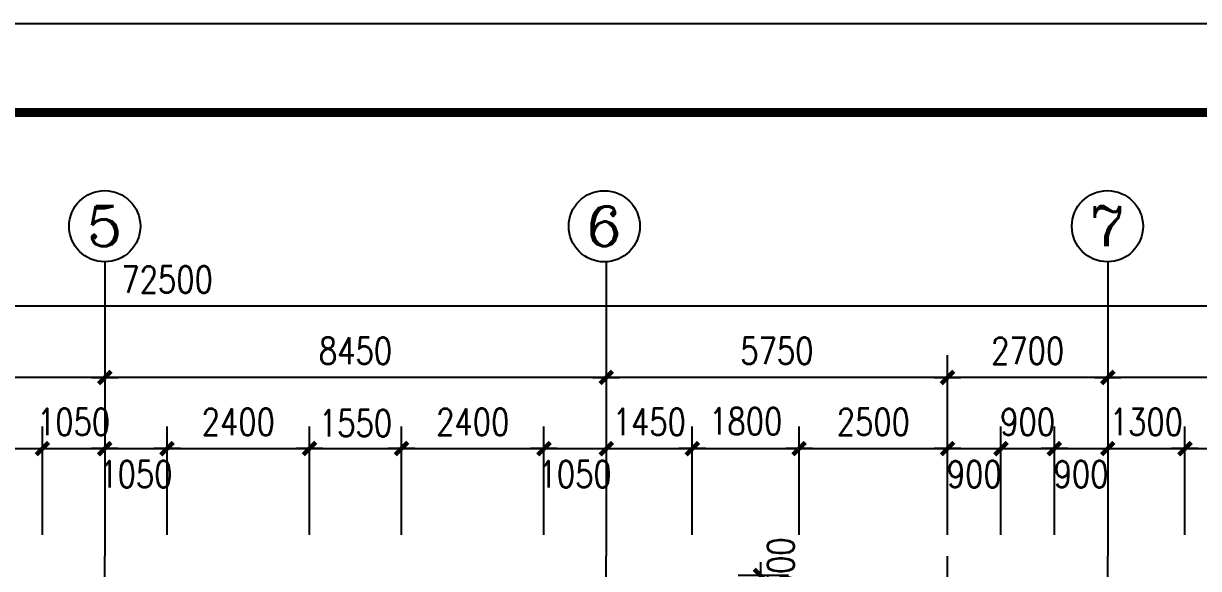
# Model space of a CAD drawing. Extents: x -55219 to 470149, y 494712 to 780039.
# Drawn here: x -5066 to 14732, y 673693 to 682881 of the extents above; entities that cross this region are included whole.
import ezdxf
from ezdxf.enums import TextEntityAlignment as Align

# ---------------------------------------------------------------- set-up
doc = ezdxf.new("R2010")
doc.units = 0
doc.header["$LTSCALE"] = 1500
doc.header["$MEASUREMENT"] = 0
doc.linetypes.add('DOTE', pattern=[2.42, 2, -0.2, 0.02, -0.2])
doc.layers.get('0').update_dxf_attribs({"linetype": 'CONTINUOUS'})
doc.layers.get('DEFPOINTS').update_dxf_attribs({"linetype": 'CONTINUOUS'})
for name, color, linetype in [('AXIS', 3, 'CONTINUOUS'), ('AXIS_TEXT', 7, 'CONTINUOUS'), ('DOTE', 1, 'DOTE'), ('LVTRY', 6, 'CONTINUOUS'), ('PUB_DIM', 3, 'CONTINUOUS'), ('PUB_TITLE', 4, 'CONTINUOUS')]:
    doc.layers.add(name, color=color, linetype=linetype)
doc.styles.add('COMPLEX', font='COMPLEX')
doc.styles.add('DIM_FONT', font='SIMPLEX.shx', dxfattribs={"width": 0.8})
doc.dimstyles.new('AXIS150', dxfattribs={"dimscale": 1.5, "dimtxt": 300, "dimasz": 1, "dimexe": 250, "dimexo": 300, "dimgap": 150, "dimtad": 1, "dimdec": 0, "dimzin": 0, "dimdsep": 46, "dimtxsty": 'DIM_FONT', "dimblk": '_DIMX', "dimcen": 0.09, "dimse1": 1, "dimse2": 1, "dimclrt": 7, "dimadec": 0, "dimazin": 0, "dimtfac": 1, "dimtdec": 0, "dimtix": 1, "dimtmove": 2, "dimatfit": 3, "dimldrblk": '_DIMX', "dimfxl": 1, "dimtolj": 1, "dimtzin": 0, "dimarcsym": 0})
doc.dimstyles.new('DIMA150', dxfattribs={"dimscale": 1.5, "dimtxt": 300, "dimasz": 1, "dimexe": 250, "dimexo": 300, "dimgap": 150, "dimtad": 1, "dimdec": 0, "dimzin": 0, "dimdsep": 46, "dimtxsty": 'DIM_FONT', "dimblk": '_DIMX', "dimcen": 0.09, "dimse1": 1, "dimclrt": 7, "dimadec": 0, "dimazin": 0, "dimtfac": 1, "dimtdec": 0, "dimtix": 1, "dimtmove": 2, "dimatfit": 3, "dimldrblk": '_DIMX', "dimfxl": 1, "dimtolj": 1, "dimtzin": 0, "dimarcsym": 0})
doc.dimstyles.new('DIMB150', dxfattribs={"dimscale": 1.5, "dimtxt": 300, "dimasz": 1, "dimexe": 250, "dimexo": 300, "dimgap": 150, "dimtad": 1, "dimdec": 0, "dimzin": 0, "dimdsep": 46, "dimtxsty": 'DIM_FONT', "dimblk": '_DIMX', "dimcen": 0.09, "dimse2": 1, "dimclrt": 7, "dimadec": 0, "dimazin": 0, "dimtfac": 1, "dimtdec": 0, "dimtix": 1, "dimtmove": 2, "dimatfit": 3, "dimldrblk": '_DIMX', "dimfxl": 1, "dimtolj": 1, "dimtzin": 0, "dimarcsym": 0})
doc.dimstyles.new('DIMN150', dxfattribs={"dimscale": 1.5, "dimtxt": 300, "dimasz": 1, "dimexe": 250, "dimexo": 300, "dimgap": 150, "dimtad": 1, "dimdec": 0, "dimzin": 0, "dimdsep": 46, "dimtxsty": 'DIM_FONT', "dimblk": '_DIMX', "dimcen": 0.09, "dimclrt": 7, "dimadec": 0, "dimazin": 0, "dimtfac": 1, "dimtdec": 0, "dimtix": 1, "dimtmove": 2, "dimatfit": 3, "dimldrblk": '_DIMX', "dimfxl": 1, "dimtolj": 1, "dimtzin": 0, "dimarcsym": 0})
doc.dimstyles.new('NORMAL', dxfattribs={"dimscale": 1.5, "dimtxt": 300, "dimasz": 1, "dimexe": 250, "dimexo": 300, "dimgap": 150, "dimtad": 1, "dimdec": 0, "dimzin": 0, "dimdsep": 46, "dimtxsty": 'DIM_FONT', "dimblk": '_DIMX', "dimcen": 0.09, "dimse2": 1, "dimclrt": 7, "dimadec": 0, "dimazin": 0, "dimtfac": 1, "dimtdec": 0, "dimtix": 1, "dimtmove": 2, "dimatfit": 3, "dimldrblk": '_DIMX', "dimfxl": 1, "dimtolj": 1, "dimtzin": 0, "dimarcsym": 0})

# ---------------------------------------------------------------- blocks, each defined once
blk = doc.blocks.new('_AXISO')
blk.add_circle((0, 0), 0.5)
at = {"layer": 'AXIS_TEXT', "style": 'COMPLEX', "width": 1.041667}
blk.add_attdef('A', text='', height=0.56, dxfattribs=at).set_placement((-0.25, -0.28), (0.25, -0.28), align=Align.FIT)
blk = doc.blocks.new('_DIMX')
blk.add_line((-150, 0), (150, 0))
at = {"const_width": 50}
blk.add_lwpolyline([(-70, -70), (70, 70)], dxfattribs=at)
blk = doc.blocks.new('*D24')
at = {"color": 0, "linetype": 'ByBlock'}
blk.add_line((22201, 676914), (13204, 676914), dxfattribs=at)
at = {"layer": 'DEFPOINTS', "color": 0, "linetype": 'ByBlock'}
for p in [(13203, 676914), (13203, 673899), (22203, 673899)]:
    blk.add_point(p, dxfattribs=at)
at = {"color": 0, "linetype": 'ByBlock', "xscale": 1.5, "yscale": 1.5, "zscale": 1.5, "rotation": 180}
blk.add_blockref('_DIMX', (13203, 676914), dxfattribs=at)
at = {"color": 0, "linetype": 'ByBlock', "xscale": 1.5, "yscale": 1.5, "zscale": 1.5}
blk.add_blockref('_DIMX', (22203, 676914), dxfattribs=at)
at = {"color": 7, "linetype": 'ByBlock', "insert": (17703, 677364), "char_height": 450, "attachment_point": 5, "style": 'DIM_FONT'}
blk.add_mtext('\\A1;9000', dxfattribs=at)
blk = doc.blocks.new('*D25')
at = {"color": 0, "linetype": 'ByBlock'}
for p, q in [((10503, 675639), (10503, 677289)), ((13201, 676914), (10504, 676914))]:
    blk.add_line(p, q, dxfattribs=at)
at = {"layer": 'DEFPOINTS', "color": 0, "linetype": 'ByBlock'}
for p in [(10503, 676914), (10503, 675189), (13203, 675189)]:
    blk.add_point(p, dxfattribs=at)
at = {"color": 0, "linetype": 'ByBlock', "xscale": 1.5, "yscale": 1.5, "zscale": 1.5, "rotation": 180}
blk.add_blockref('_DIMX', (10503, 676914), dxfattribs=at)
at = {"color": 0, "linetype": 'ByBlock', "xscale": 1.5, "yscale": 1.5, "zscale": 1.5}
blk.add_blockref('_DIMX', (13203, 676914), dxfattribs=at)
at = {"color": 7, "linetype": 'ByBlock', "insert": (11853, 677364), "char_height": 450, "attachment_point": 5, "style": 'DIM_FONT'}
blk.add_mtext('\\A1;2700', dxfattribs=at)
blk = doc.blocks.new('*D26')
at = {"color": 0, "linetype": 'ByBlock'}
blk.add_line((4751, 676914), (-3696, 676914), dxfattribs=at)
at = {"layer": 'DEFPOINTS', "color": 0, "linetype": 'ByBlock'}
for p in [(-3697, 676914), (-3697, 673899), (4753, 673899)]:
    blk.add_point(p, dxfattribs=at)
at = {"color": 0, "linetype": 'ByBlock', "xscale": 1.5, "yscale": 1.5, "zscale": 1.5, "rotation": 180}
blk.add_blockref('_DIMX', (-3697, 676914), dxfattribs=at)
at = {"color": 0, "linetype": 'ByBlock', "xscale": 1.5, "yscale": 1.5, "zscale": 1.5}
blk.add_blockref('_DIMX', (4753, 676914), dxfattribs=at)
at = {"color": 7, "linetype": 'ByBlock', "insert": (528, 677364), "char_height": 450, "attachment_point": 5, "style": 'DIM_FONT'}
blk.add_mtext('\\A1;8450', dxfattribs=at)
blk = doc.blocks.new('*D29')
at = {"color": 0, "linetype": 'ByBlock'}
for p, q in [((-38896, 678188), (-38896, 677739)), ((33603, 678114), (-38894, 678114)), ((33604, 678188), (33604, 677739))]:
    blk.add_line(p, q, dxfattribs=at)
at = {"layer": 'DEFPOINTS', "color": 0, "linetype": 'ByBlock'}
for p in [(-38896, 678638), (33604, 678638), (-38896, 678114)]:
    blk.add_point(p, dxfattribs=at)
at = {"color": 0, "linetype": 'ByBlock', "xscale": 1.5, "yscale": 1.5, "zscale": 1.5, "rotation": 180}
blk.add_blockref('_DIMX', (-38896, 678114), dxfattribs=at)
at = {"color": 0, "linetype": 'ByBlock', "xscale": 1.5, "yscale": 1.5, "zscale": 1.5}
blk.add_blockref('_DIMX', (33604, 678114), dxfattribs=at)
at = {"color": 7, "linetype": 'ByBlock', "insert": (-2646, 678564), "char_height": 450, "attachment_point": 5, "style": 'DIM_FONT'}
blk.add_mtext('\\A1;72500', dxfattribs=at)
blk = doc.blocks.new('*D40')
at = {"color": 0, "linetype": 'ByBlock'}
blk.add_line((-3699, 676914), (-12146, 676914), dxfattribs=at)
at = {"layer": 'DEFPOINTS', "color": 0, "linetype": 'ByBlock'}
for p in [(-12147, 676914), (-12147, 673899), (-3697, 673899)]:
    blk.add_point(p, dxfattribs=at)
at = {"color": 0, "linetype": 'ByBlock', "xscale": 1.5, "yscale": 1.5, "zscale": 1.5, "rotation": 180}
blk.add_blockref('_DIMX', (-12147, 676914), dxfattribs=at)
at = {"color": 0, "linetype": 'ByBlock', "xscale": 1.5, "yscale": 1.5, "zscale": 1.5}
blk.add_blockref('_DIMX', (-3697, 676914), dxfattribs=at)
at = {"color": 7, "linetype": 'ByBlock', "insert": (-7922, 677364), "char_height": 450, "attachment_point": 5, "style": 'DIM_FONT'}
blk.add_mtext('\\A1;8450', dxfattribs=at)
blk = doc.blocks.new('*D263')
at = {"color": 0, "linetype": 'ByBlock'}
for p, q in [((10503, 675639), (10503, 677289)), ((10501, 676914), (4754, 676914))]:
    blk.add_line(p, q, dxfattribs=at)
at = {"layer": 'DEFPOINTS', "color": 0, "linetype": 'ByBlock'}
for p in [(4753, 676914), (4753, 675189), (10503, 675189)]:
    blk.add_point(p, dxfattribs=at)
at = {"color": 0, "linetype": 'ByBlock', "xscale": 1.5, "yscale": 1.5, "zscale": 1.5, "rotation": 180}
blk.add_blockref('_DIMX', (4753, 676914), dxfattribs=at)
at = {"color": 0, "linetype": 'ByBlock', "xscale": 1.5, "yscale": 1.5, "zscale": 1.5}
blk.add_blockref('_DIMX', (10503, 676914), dxfattribs=at)
at = {"color": 7, "linetype": 'ByBlock', "insert": (7628, 677364), "char_height": 450, "attachment_point": 5, "style": 'DIM_FONT'}
blk.add_mtext('\\A1;5750', dxfattribs=at)
blk = doc.blocks.new('*D627')
at = {"color": 0, "linetype": 'ByBlock'}
for p, q in [((-7147, 674262), (-7147, 676089)), ((-4747, 674262), (-4747, 676089)), ((-7146, 675714), (-4749, 675714))]:
    blk.add_line(p, q, dxfattribs=at)
at = {"layer": 'DEFPOINTS', "color": 0, "linetype": 'ByBlock'}
for p in [(-4747, 675714), (-7147, 673812), (-4747, 673812)]:
    blk.add_point(p, dxfattribs=at)
at = {"color": 0, "linetype": 'ByBlock', "xscale": 1.5, "yscale": 1.5, "zscale": 1.5, "rotation": 180}
blk.add_blockref('_DIMX', (-7147, 675714), dxfattribs=at)
at = {"color": 0, "linetype": 'ByBlock', "xscale": 1.5, "yscale": 1.5, "zscale": 1.5}
blk.add_blockref('_DIMX', (-4747, 675714), dxfattribs=at)
at = {"color": 7, "linetype": 'ByBlock', "insert": (-5947, 676171), "char_height": 450, "attachment_point": 5, "style": 'DIM_FONT'}
blk.add_mtext('\\A1;2400', dxfattribs=at)
blk = doc.blocks.new('*D628')
at = {"color": 0, "linetype": 'ByBlock'}
for p, q in [((-4747, 674262), (-4747, 676089)), ((-4749, 675714), (-4750, 675714)), ((-4747, 675714), (-3697, 675714)), ((-3696, 675714), (-3694, 675714))]:
    blk.add_line(p, q, dxfattribs=at)
at = {"layer": 'DEFPOINTS', "color": 0, "linetype": 'ByBlock'}
for p in [(-3697, 675714), (-4747, 673812), (-3697, 673812)]:
    blk.add_point(p, dxfattribs=at)
at = {"color": 0, "linetype": 'ByBlock', "xscale": 1.5, "yscale": 1.5, "zscale": 1.5}
blk.add_blockref('_DIMX', (-4747, 675714), dxfattribs=at)
at = {"color": 0, "linetype": 'ByBlock', "xscale": 1.5, "yscale": 1.5, "zscale": 1.5, "rotation": 180}
blk.add_blockref('_DIMX', (-3697, 675714), dxfattribs=at)
at = {"color": 7, "linetype": 'ByBlock', "insert": (-4222, 676164), "char_height": 450, "attachment_point": 5, "style": 'DIM_FONT'}
blk.add_mtext('\\A1;1050', dxfattribs=at)
blk = doc.blocks.new('*D629')
at = {"color": 0, "linetype": 'ByBlock'}
for p, q in [((-2647, 674262), (-2647, 676089)), ((-3696, 675714), (-2649, 675714))]:
    blk.add_line(p, q, dxfattribs=at)
at = {"layer": 'DEFPOINTS', "color": 0, "linetype": 'ByBlock'}
for p in [(-2647, 675714), (-3697, 673812), (-2647, 673812)]:
    blk.add_point(p, dxfattribs=at)
at = {"color": 0, "linetype": 'ByBlock', "xscale": 1.5, "yscale": 1.5, "zscale": 1.5, "rotation": 180}
blk.add_blockref('_DIMX', (-3697, 675714), dxfattribs=at)
at = {"color": 0, "linetype": 'ByBlock', "xscale": 1.5, "yscale": 1.5, "zscale": 1.5}
blk.add_blockref('_DIMX', (-2647, 675714), dxfattribs=at)
at = {"color": 7, "linetype": 'ByBlock', "insert": (-3172, 675282), "char_height": 450, "attachment_point": 5, "style": 'DIM_FONT'}
blk.add_mtext('\\A1;1050', dxfattribs=at)
blk = doc.blocks.new('*D630')
at = {"color": 0, "linetype": 'ByBlock'}
for p, q in [((-2647, 674262), (-2647, 676089)), ((-247, 674262), (-247, 676089)), ((-2646, 675714), (-249, 675714))]:
    blk.add_line(p, q, dxfattribs=at)
at = {"layer": 'DEFPOINTS', "color": 0, "linetype": 'ByBlock'}
for p in [(-247, 675714), (-2647, 673812), (-247, 673812)]:
    blk.add_point(p, dxfattribs=at)
at = {"color": 0, "linetype": 'ByBlock', "xscale": 1.5, "yscale": 1.5, "zscale": 1.5, "rotation": 180}
blk.add_blockref('_DIMX', (-2647, 675714), dxfattribs=at)
at = {"color": 0, "linetype": 'ByBlock', "xscale": 1.5, "yscale": 1.5, "zscale": 1.5}
blk.add_blockref('_DIMX', (-247, 675714), dxfattribs=at)
at = {"color": 7, "linetype": 'ByBlock', "insert": (-1447, 676164), "char_height": 450, "attachment_point": 5, "style": 'DIM_FONT'}
blk.add_mtext('\\A1;2400', dxfattribs=at)
blk = doc.blocks.new('*D631')
at = {"color": 0, "linetype": 'ByBlock'}
for p, q in [((-247, 674262), (-247, 676089)), ((1303, 674262), (1303, 676089)), ((-246, 675714), (1301, 675714))]:
    blk.add_line(p, q, dxfattribs=at)
at = {"layer": 'DEFPOINTS', "color": 0, "linetype": 'ByBlock'}
for p in [(1303, 675714), (-247, 673812), (1303, 673812)]:
    blk.add_point(p, dxfattribs=at)
at = {"color": 0, "linetype": 'ByBlock', "xscale": 1.5, "yscale": 1.5, "zscale": 1.5, "rotation": 180}
blk.add_blockref('_DIMX', (-247, 675714), dxfattribs=at)
at = {"color": 0, "linetype": 'ByBlock', "xscale": 1.5, "yscale": 1.5, "zscale": 1.5}
blk.add_blockref('_DIMX', (1303, 675714), dxfattribs=at)
at = {"color": 7, "linetype": 'ByBlock', "insert": (528, 676144), "char_height": 450, "attachment_point": 5, "style": 'DIM_FONT'}
blk.add_mtext('\\A1;1550', dxfattribs=at)
blk = doc.blocks.new('*D632')
at = {"color": 0, "linetype": 'ByBlock'}
for p, q in [((1303, 674262), (1303, 676089)), ((3703, 674262), (3703, 676089)), ((1304, 675714), (3701, 675714))]:
    blk.add_line(p, q, dxfattribs=at)
at = {"layer": 'DEFPOINTS', "color": 0, "linetype": 'ByBlock'}
for p in [(3703, 675714), (1303, 673812), (3703, 673812)]:
    blk.add_point(p, dxfattribs=at)
at = {"color": 0, "linetype": 'ByBlock', "xscale": 1.5, "yscale": 1.5, "zscale": 1.5, "rotation": 180}
blk.add_blockref('_DIMX', (1303, 675714), dxfattribs=at)
at = {"color": 0, "linetype": 'ByBlock', "xscale": 1.5, "yscale": 1.5, "zscale": 1.5}
blk.add_blockref('_DIMX', (3703, 675714), dxfattribs=at)
at = {"color": 7, "linetype": 'ByBlock', "insert": (2503, 676164), "char_height": 450, "attachment_point": 5, "style": 'DIM_FONT'}
blk.add_mtext('\\A1;2400', dxfattribs=at)
blk = doc.blocks.new('*D633')
at = {"color": 0, "linetype": 'ByBlock'}
for p, q in [((3703, 674262), (3703, 676089)), ((3704, 675714), (4751, 675714))]:
    blk.add_line(p, q, dxfattribs=at)
at = {"layer": 'DEFPOINTS', "color": 0, "linetype": 'ByBlock'}
for p in [(4753, 675714), (3703, 673812), (4753, 673812)]:
    blk.add_point(p, dxfattribs=at)
at = {"color": 0, "linetype": 'ByBlock', "xscale": 1.5, "yscale": 1.5, "zscale": 1.5, "rotation": 180}
blk.add_blockref('_DIMX', (3703, 675714), dxfattribs=at)
at = {"color": 0, "linetype": 'ByBlock', "xscale": 1.5, "yscale": 1.5, "zscale": 1.5}
blk.add_blockref('_DIMX', (4753, 675714), dxfattribs=at)
at = {"color": 7, "linetype": 'ByBlock', "insert": (4228, 675282), "char_height": 450, "attachment_point": 5, "style": 'DIM_FONT'}
blk.add_mtext('\\A1;1050', dxfattribs=at)
blk = doc.blocks.new('*D634')
at = {"color": 0, "linetype": 'ByBlock'}
for p, q in [((6203, 674262), (6203, 676089)), ((4751, 675714), (4750, 675714)), ((4753, 675714), (6203, 675714)), ((6204, 675714), (6206, 675714))]:
    blk.add_line(p, q, dxfattribs=at)
at = {"layer": 'DEFPOINTS', "color": 0, "linetype": 'ByBlock'}
for p in [(6203, 675714), (4753, 673812), (6203, 673812)]:
    blk.add_point(p, dxfattribs=at)
at = {"color": 0, "linetype": 'ByBlock', "xscale": 1.5, "yscale": 1.5, "zscale": 1.5}
blk.add_blockref('_DIMX', (4753, 675714), dxfattribs=at)
at = {"color": 0, "linetype": 'ByBlock', "xscale": 1.5, "yscale": 1.5, "zscale": 1.5, "rotation": 180}
blk.add_blockref('_DIMX', (6203, 675714), dxfattribs=at)
at = {"color": 7, "linetype": 'ByBlock', "insert": (5478, 676164), "char_height": 450, "attachment_point": 5, "style": 'DIM_FONT'}
blk.add_mtext('\\A1;1450', dxfattribs=at)
blk = doc.blocks.new('*D635')
at = {"color": 0, "linetype": 'ByBlock'}
for p, q in [((6203, 674262), (6203, 676089)), ((8003, 674262), (8003, 676089)), ((6204, 675714), (8001, 675714))]:
    blk.add_line(p, q, dxfattribs=at)
at = {"layer": 'DEFPOINTS', "color": 0, "linetype": 'ByBlock'}
for p in [(8003, 675714), (6203, 673812), (8003, 673812)]:
    blk.add_point(p, dxfattribs=at)
at = {"color": 0, "linetype": 'ByBlock', "xscale": 1.5, "yscale": 1.5, "zscale": 1.5, "rotation": 180}
blk.add_blockref('_DIMX', (6203, 675714), dxfattribs=at)
at = {"color": 0, "linetype": 'ByBlock', "xscale": 1.5, "yscale": 1.5, "zscale": 1.5}
blk.add_blockref('_DIMX', (8003, 675714), dxfattribs=at)
at = {"color": 7, "linetype": 'ByBlock', "insert": (7103, 676175), "char_height": 450, "attachment_point": 5, "style": 'DIM_FONT'}
blk.add_mtext('\\A1;1800', dxfattribs=at)
blk = doc.blocks.new('*D636')
at = {"color": 0, "linetype": 'ByBlock'}
for p, q in [((8003, 674262), (8003, 676089)), ((10503, 674262), (10503, 676089)), ((8004, 675714), (10501, 675714))]:
    blk.add_line(p, q, dxfattribs=at)
at = {"layer": 'DEFPOINTS', "color": 0, "linetype": 'ByBlock'}
for p in [(10503, 675714), (8003, 673812), (10503, 673812)]:
    blk.add_point(p, dxfattribs=at)
at = {"color": 0, "linetype": 'ByBlock', "xscale": 1.5, "yscale": 1.5, "zscale": 1.5, "rotation": 180}
blk.add_blockref('_DIMX', (8003, 675714), dxfattribs=at)
at = {"color": 0, "linetype": 'ByBlock', "xscale": 1.5, "yscale": 1.5, "zscale": 1.5}
blk.add_blockref('_DIMX', (10503, 675714), dxfattribs=at)
at = {"color": 7, "linetype": 'ByBlock', "insert": (9253, 676164), "char_height": 450, "attachment_point": 5, "style": 'DIM_FONT'}
blk.add_mtext('\\A1;2500', dxfattribs=at)
blk = doc.blocks.new('*D637')
at = {"color": 0, "linetype": 'ByBlock'}
for p, q in [((10503, 674262), (10503, 676089)), ((11403, 674262), (11403, 676089)), ((10504, 675714), (11401, 675714))]:
    blk.add_line(p, q, dxfattribs=at)
at = {"layer": 'DEFPOINTS', "color": 0, "linetype": 'ByBlock'}
for p in [(11403, 675714), (10503, 673812), (11403, 673812)]:
    blk.add_point(p, dxfattribs=at)
at = {"color": 0, "linetype": 'ByBlock', "xscale": 1.5, "yscale": 1.5, "zscale": 1.5, "rotation": 180}
blk.add_blockref('_DIMX', (10503, 675714), dxfattribs=at)
at = {"color": 0, "linetype": 'ByBlock', "xscale": 1.5, "yscale": 1.5, "zscale": 1.5}
blk.add_blockref('_DIMX', (11403, 675714), dxfattribs=at)
at = {"color": 7, "linetype": 'ByBlock', "insert": (10953, 675282), "char_height": 450, "attachment_point": 5, "style": 'DIM_FONT'}
blk.add_mtext('\\A1;900', dxfattribs=at)
blk = doc.blocks.new('*D638')
at = {"color": 0, "linetype": 'ByBlock'}
for p, q in [((11403, 674262), (11403, 676089)), ((12303, 674262), (12303, 676089)), ((11401, 675714), (11400, 675714)), ((11403, 675714), (12303, 675714)), ((12304, 675714), (12306, 675714))]:
    blk.add_line(p, q, dxfattribs=at)
at = {"layer": 'DEFPOINTS', "color": 0, "linetype": 'ByBlock'}
for p in [(12303, 675714), (11403, 673812), (12303, 673812)]:
    blk.add_point(p, dxfattribs=at)
at = {"color": 0, "linetype": 'ByBlock', "xscale": 1.5, "yscale": 1.5, "zscale": 1.5}
blk.add_blockref('_DIMX', (11403, 675714), dxfattribs=at)
at = {"color": 0, "linetype": 'ByBlock', "xscale": 1.5, "yscale": 1.5, "zscale": 1.5, "rotation": 180}
blk.add_blockref('_DIMX', (12303, 675714), dxfattribs=at)
at = {"color": 7, "linetype": 'ByBlock', "insert": (11853, 676164), "char_height": 450, "attachment_point": 5, "style": 'DIM_FONT'}
blk.add_mtext('\\A1;900', dxfattribs=at)
blk = doc.blocks.new('*D639')
at = {"color": 0, "linetype": 'ByBlock'}
for p, q in [((12303, 674262), (12303, 676089)), ((12304, 675714), (13201, 675714))]:
    blk.add_line(p, q, dxfattribs=at)
at = {"layer": 'DEFPOINTS', "color": 0, "linetype": 'ByBlock'}
for p in [(13203, 675714), (12303, 673812), (13203, 673812)]:
    blk.add_point(p, dxfattribs=at)
at = {"color": 0, "linetype": 'ByBlock', "xscale": 1.5, "yscale": 1.5, "zscale": 1.5, "rotation": 180}
blk.add_blockref('_DIMX', (12303, 675714), dxfattribs=at)
at = {"color": 0, "linetype": 'ByBlock', "xscale": 1.5, "yscale": 1.5, "zscale": 1.5}
blk.add_blockref('_DIMX', (13203, 675714), dxfattribs=at)
at = {"color": 7, "linetype": 'ByBlock', "insert": (12753, 675282), "char_height": 450, "attachment_point": 5, "style": 'DIM_FONT'}
blk.add_mtext('\\A1;900', dxfattribs=at)
blk = doc.blocks.new('*D640')
at = {"color": 0, "linetype": 'ByBlock'}
for p, q in [((14503, 674262), (14503, 676089)), ((13201, 675714), (13200, 675714)), ((13203, 675714), (14503, 675714)), ((14504, 675714), (14506, 675714))]:
    blk.add_line(p, q, dxfattribs=at)
at = {"layer": 'DEFPOINTS', "color": 0, "linetype": 'ByBlock'}
for p in [(14503, 675714), (13203, 673812), (14503, 673812)]:
    blk.add_point(p, dxfattribs=at)
at = {"color": 0, "linetype": 'ByBlock', "xscale": 1.5, "yscale": 1.5, "zscale": 1.5}
blk.add_blockref('_DIMX', (13203, 675714), dxfattribs=at)
at = {"color": 0, "linetype": 'ByBlock', "xscale": 1.5, "yscale": 1.5, "zscale": 1.5, "rotation": 180}
blk.add_blockref('_DIMX', (14503, 675714), dxfattribs=at)
at = {"color": 7, "linetype": 'ByBlock', "insert": (13853, 676164), "char_height": 450, "attachment_point": 5, "style": 'DIM_FONT'}
blk.add_mtext('\\A1;1300', dxfattribs=at)
blk = doc.blocks.new('*D641')
at = {"color": 0, "linetype": 'ByBlock'}
for p, q in [((14503, 674262), (14503, 676089)), ((17503, 674262), (17503, 676089)), ((14504, 675714), (17501, 675714))]:
    blk.add_line(p, q, dxfattribs=at)
at = {"layer": 'DEFPOINTS', "color": 0, "linetype": 'ByBlock'}
for p in [(17503, 675714), (14503, 673812), (17503, 673812)]:
    blk.add_point(p, dxfattribs=at)
at = {"color": 0, "linetype": 'ByBlock', "xscale": 1.5, "yscale": 1.5, "zscale": 1.5, "rotation": 180}
blk.add_blockref('_DIMX', (14503, 675714), dxfattribs=at)
at = {"color": 0, "linetype": 'ByBlock', "xscale": 1.5, "yscale": 1.5, "zscale": 1.5}
blk.add_blockref('_DIMX', (17503, 675714), dxfattribs=at)
at = {"color": 7, "linetype": 'ByBlock', "insert": (16003, 676164), "char_height": 450, "attachment_point": 5, "style": 'DIM_FONT'}
blk.add_mtext('\\A1;3000', dxfattribs=at)
blk = doc.blocks.new('*D871')
at = {"color": 0, "linetype": 'ByBlock'}
for p, q in [((7823, 673574), (6976, 673574)), ((7351, 673576), (7351, 673577)), ((7351, 673574), (7351, 673274)), ((7351, 673574), (7351, 673274)), ((7351, 673273), (7351, 673271))]:
    blk.add_line(p, q, dxfattribs=at)
at = {"layer": 'DEFPOINTS', "color": 0, "linetype": 'ByBlock'}
for p in [(8273, 673574), (7351, 673274), (8273, 673274)]:
    blk.add_point(p, dxfattribs=at)
at = {"color": 0, "linetype": 'ByBlock', "xscale": 1.5, "yscale": 1.5, "zscale": 1.5}
for p, rotation in [((7351, 673574), 270), ((7351, 673274), 90)]:
    blk.add_blockref('_DIMX', p, dxfattribs=dict(at, rotation=rotation))
at = {"color": 7, "linetype": 'ByBlock', "insert": (7694, 673755), "char_height": 450, "attachment_point": 5, "rotation": 90, "style": 'DIM_FONT'}
blk.add_mtext('\\A1;300', dxfattribs=at)

msp = doc.modelspace()

# ---------------------------------------------------------------- linework, layer by layer
at = {"layer": 'AXIS'}
for p, q in [((-3697.2, 678863.6), (-3697.2, 673898.7)), ((4752.8, 678863.6), (4752.8, 673898.7)), ((13202.8, 678863.6), (13202.8, 673898.7))]:
    msp.add_line(p, q, dxfattribs=at)
at = {"layer": 'DOTE'}
for p, q in [((-3697.2, 603662), (-3697.2, 673898.7)), ((4752.8, 603662), (4752.8, 673898.7)), ((10502.8, 662124), (10502.8, 673898.7)), ((13202.8, 603662), (13202.8, 673898.7))]:
    msp.add_line(p, q, dxfattribs=at)
at = {"layer": 'PUB_TITLE'}
msp.add_lwpolyline([(-55219.4, 593781.4), (-55219.4, 682881.4), (70930.6, 682881.4), (70930.6, 593781.4)], close=True, dxfattribs=at)
at = {"layer": 'PUB_TITLE', "const_width": 150}
msp.add_lwpolyline([(-51469.4, 595281.4), (69430.6, 595281.4), (69430.6, 681381.4), (-51469.4, 681381.4)], close=True, dxfattribs=at)

# ---------------------------------------------------------------- block references
at = {"layer": 'AXIS'}
ref = msp.add_blockref('_AXISO', (-3697.2, 679463.6), dxfattribs=dict(at, xscale=1200, yscale=1200, zscale=1200))
ref.add_attrib('A', '5', dxfattribs={"layer": 'AXIS_TEXT', "height": 672, "style": 'COMPLEX', "width": 1.339286}).set_placement((-3997.2, 679127.6), (-3397.2, 679127.6), align=Align.FIT)
ref = msp.add_blockref('_AXISO', (4719.8, 679462.3), dxfattribs=dict(at, xscale=1200, yscale=1200, zscale=1200))
ref.add_attrib('A', '6', dxfattribs={"layer": 'AXIS_TEXT', "height": 672, "style": 'COMPLEX', "width": 1.339286}).set_placement((4419.8, 679126.3), (5019.8, 679126.3), align=Align.FIT)
ref = msp.add_blockref('_AXISO', (13197.1, 679463.6), dxfattribs=dict(at, xscale=1200, yscale=1200, zscale=1200))
ref.add_attrib('A', '7', dxfattribs={"layer": 'AXIS_TEXT', "height": 672, "style": 'COMPLEX', "width": 1.339286}).set_placement((12897.1, 679127.6), (13497.1, 679127.6), align=Align.FIT)

# ---------------------------------------------------------------- dimensions: what is measured, and where the dimension line sits
for base, p1, p2, dimstyle, picture, middle in [((-12147.2, 676913.6), (-3697.2, 673898.7), (-12147.2, 673898.7), 'AXIS150', '*D40', (-7922.2, 677363.6)), ((-3697.2, 676913.6), (4752.8, 673898.7), (-3697.2, 673898.7), 'AXIS150', '*D26', (527.8, 677363.6)), ((4752.8, 676913.6), (10502.8, 675189.1), (4752.8, 675189.1), 'DIMB150', '*D263', (7627.8, 677363.6)), ((10502.8, 676913.6), (13202.8, 675189.1), (10502.8, 675189.1), 'DIMA150', '*D25', (11852.8, 677363.6)), ((13202.8, 676913.6), (22202.8, 673898.7), (13202.8, 673898.7), 'AXIS150', '*D24', (17702.8, 677363.6))]:
    dim = msp.add_linear_dim(base=base, p1=p1, p2=p2, dimstyle=dimstyle, dxfattribs=at)
    dim.commit()
    dim.dimension.update_dxf_attribs({"geometry": picture, "text_midpoint": middle})
at = {"layer": 'LVTRY'}
dim = msp.add_linear_dim(base=(7351.3, 673274.1), p1=(8272.6, 673574.1), p2=(8272.6, 673274.1), angle=90, dimstyle='NORMAL', dxfattribs=at)
dim.commit()
dim.dimension.update_dxf_attribs({"geometry": '*D871', "text_midpoint": (7693.8, 673755.3), "dimtype": 160})
at = {"layer": 'PUB_DIM'}
for p1, p2, distance, dimstyle, picture, middle in [((33604, 678638.1), (-38895.7, 678638.1), 524.5, 'DIMN150', '*D29', (-2645.8, 678563.6)), ((-4747.2, 673811.5), (-3697.2, 673811.5), 1902.1, 'DIMB150', '*D628', (-4222.2, 676163.6)), ((-2647.2, 673811.5), (-247.2, 673811.5), 1902.1, 'DIMN150', '*D630', (-1447.2, 676163.6)), ((1302.8, 673811.5), (3702.8, 673811.5), 1902.1, 'DIMN150', '*D632', (2502.8, 676163.6)), ((4752.8, 673811.5), (6202.8, 673811.5), 1902.1, 'DIMA150', '*D634', (5477.8, 676163.6)), ((8002.8, 673811.5), (10502.8, 673811.5), 1902.1, 'DIMN150', '*D636', (9252.8, 676163.6)), ((11402.8, 673811.5), (12302.8, 673811.5), 1902.1, 'DIMN150', '*D638', (11852.8, 676163.6)), ((13202.8, 673811.5), (14502.8, 673811.5), 1902.1, 'DIMA150', '*D640', (13852.8, 676163.6)), ((14502.8, 673811.5), (17502.8, 673811.5), 1902.1, 'DIMN150', '*D641', (16002.8, 676163.6))]:
    dim = msp.add_aligned_dim(p1=p1, p2=p2, distance=distance, dimstyle=dimstyle, dxfattribs=at)
    dim.commit()
    dim.dimension.update_dxf_attribs({"geometry": picture, "text_midpoint": middle})
for base, p1, p2, angle, dimstyle, picture, middle in [((-4747.2, 675713.6), (-7147.2, 673811.5), (-4747.2, 673811.5), 360, 'DIMN150', '*D627', (-5947.2, 676170.6)), ((1302.8, 675713.6), (-247.2, 673811.5), (1302.8, 673811.5), 0, 'DIMN150', '*D631', (527.8, 676144)), ((8002.8, 675713.6), (6202.8, 673811.5), (8002.8, 673811.5), 0, 'DIMN150', '*D635', (7102.8, 676175)), ((-2647.2, 675713.6), (-3697.2, 673811.5), (-2647.2, 673811.5), 0, 'DIMA150', '*D629', (-3172.2, 675281.6)), ((4752.8, 675713.6), (3702.8, 673811.5), (4752.8, 673811.5), 0, 'DIMB150', '*D633', (4227.8, 675281.6)), ((11402.8, 675713.6), (10502.8, 673811.5), (11402.8, 673811.5), 0, 'DIMN150', '*D637', (10952.8, 675281.6)), ((13202.8, 675713.6), (12302.8, 673811.5), (13202.8, 673811.5), 0, 'DIMB150', '*D639', (12752.8, 675281.6))]:
    dim = msp.add_linear_dim(base=base, p1=p1, p2=p2, angle=angle, dimstyle=dimstyle, dxfattribs=at)
    dim.commit()
    dim.dimension.update_dxf_attribs({"geometry": picture, "text_midpoint": middle, "dimtype": 161})

doc.saveas('drawing.dxf')
